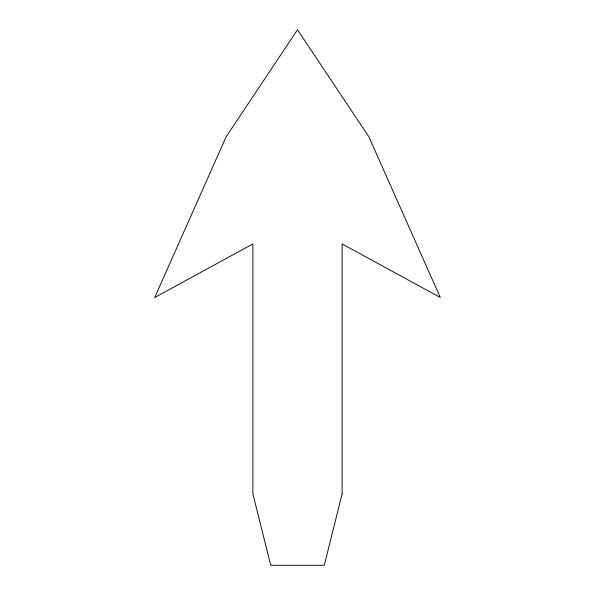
<?xml version="1.0" encoding="UTF-8"?>
<svg xmlns="http://www.w3.org/2000/svg" width="595" height="595" viewBox="0 0 595 595"><rect width="100%" height="100%" fill="white"/><g stroke="black" fill="none" stroke-linecap="round" stroke-linejoin="round"><path stroke-width="0.89" d="M342.125 493.85L324.275 565.25L270.725 565.25L252.875 493.85L252.875 243.95L154.7 297.5L226.1 136.85L297.5 29.75L368.9 136.85L440.3 297.5L342.125 243.95L342.125 493.85"/></g></svg>
